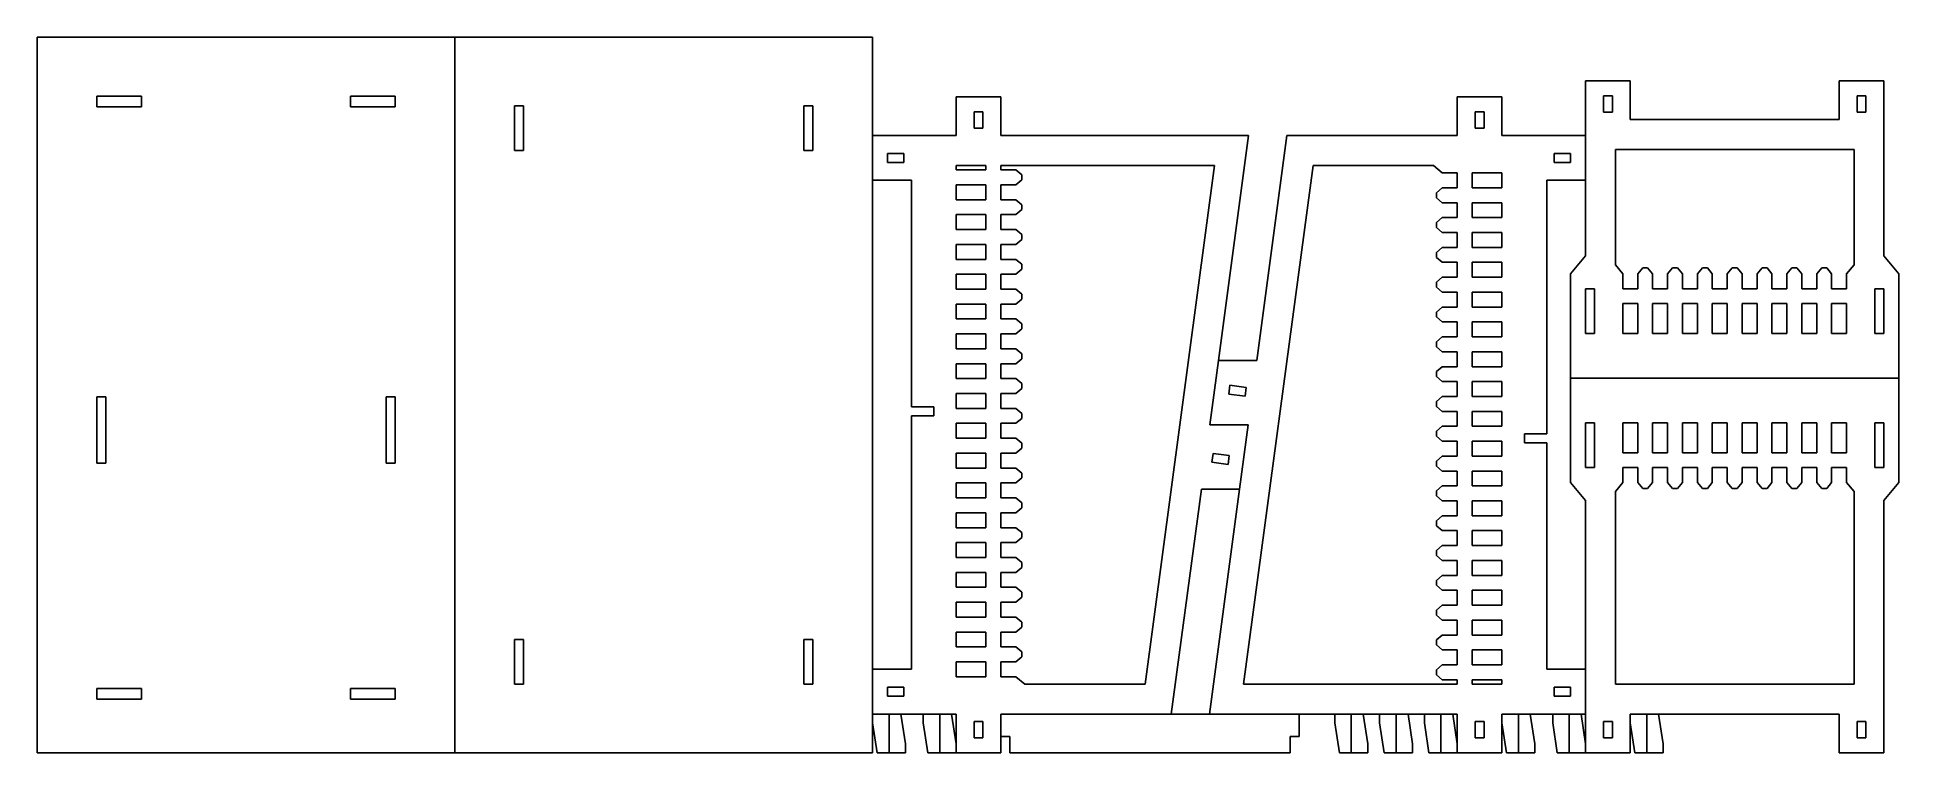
# Model space of a CAD drawing. Header units: metres. Extents: x 0 to 624, y 0 to 240.
import ezdxf

# ---------------------------------------------------------------- set-up
doc = ezdxf.new("R2010")
doc.units = ezdxf.units.M

msp = doc.modelspace()

# ---------------------------------------------------------------- linework, layer by layer
at = {"layer": 'GROUP0'}
for p, q in [((0, 240, 0), (0, 0, 0)), ((140, 240, 0), (0, 240, 0)), ((140, 0, 0), (140, 240, 0)), ((140, 240, 0), (280, 240, 0)), ((280, 240, 0), (280, 207, 0)), ((518.96, 225.36), (533.96, 225.36)), ((518.96, 207, 0), (518.96, 225.36)), ((533.96, 212.36), (533.96, 225.36)), ((603.96, 225.36), (618.96, 225.36)), ((603.96, 212.36), (603.96, 225.36)), ((618.96, 166.65), (618.96, 225.36)), ((20, 220.22, 0), (35, 220.22, 0)), ((20, 216.7, 0), (20, 220.22, 0)), ((35, 220.22, 0), (35, 216.7, 0)), ((105, 220.22, 0), (120, 220.22, 0)), ((105, 216.7, 0), (105, 220.22, 0)), ((120, 220.22, 0), (120, 216.7, 0)), ((308, 207, 0), (308, 220, 0)), ((308, 220, 0), (323, 220, 0)), ((323, 207, 0), (323, 220, 0)), ((490.96, 220, 0), (475.96, 220, 0)), ((475.96, 207, 0), (475.96, 220, 0)), ((490.96, 207, 0), (490.96, 220, 0)), ((524.96, 220.39), (524.96, 214.89)), ((527.96, 220.39), (524.96, 220.39)), ((527.96, 214.89), (527.96, 220.39)), ((609.96, 220.39), (612.96, 220.39)), ((609.96, 214.89), (609.96, 220.39)), ((612.96, 220.39), (612.96, 214.89)), ((35, 216.7, 0), (20, 216.7, 0)), ((120, 216.7, 0), (105, 216.7, 0)), ((160, 217, 0), (163, 217, 0)), ((160, 202, 0), (160, 217, 0)), ((163, 217, 0), (163, 202, 0)), ((257, 217, 0), (260, 217, 0)), ((257, 202, 0), (257, 217, 0)), ((260, 217, 0), (260, 202, 0)), ((314, 215, 0), (317, 215, 0)), ((314, 209.5, 0), (314, 215, 0)), ((317, 215, 0), (317, 209.5, 0)), ((481.96, 209.5, 0), (481.96, 215, 0)), ((481.96, 215, 0), (484.96, 215, 0)), ((484.96, 215, 0), (484.96, 209.5, 0)), ((524.96, 214.89), (527.96, 214.89)), ((533.96, 212.36), (603.96, 212.36)), ((612.96, 214.89), (609.96, 214.89)), ((280, 207, 0), (308, 207, 0)), ((280, 207, 0), (280, 192, 0)), ((317, 209.5, 0), (314, 209.5, 0)), ((323, 207, 0), (406.04, 207, 0)), ((395.96, 131.56, 0), (406.04, 207, 0)), ((418.85, 207, 0), (408.76, 131.56, 0)), ((475.96, 207, 0), (418.85, 207, 0)), ((484.96, 209.5, 0), (481.96, 209.5, 0)), ((518.96, 207, 0), (490.96, 207, 0)), ((518.96, 192, 0), (518.96, 207, 0)), ((163, 202, 0), (160, 202, 0)), ((260, 202, 0), (257, 202, 0)), ((285, 201, 0), (290.5, 201, 0)), ((285, 198, 0), (285, 201, 0)), ((290.5, 201, 0), (290.5, 198, 0)), ((508.46, 198, 0), (508.46, 201, 0)), ((508.46, 201, 0), (513.96, 201, 0)), ((513.96, 201, 0), (513.96, 198, 0)), ((608.96, 202.36), (528.96, 202.36)), ((528.96, 202.36), (528.96, 163.65)), ((608.96, 163.65), (608.96, 202.36)), ((290.5, 198, 0), (285, 198, 0)), ((308, 197, 0), (308, 195.5, 0)), ((318, 197, 0), (308, 197, 0)), ((308, 195.5, 0), (318, 195.5, 0)), ((318, 195.5, 0), (318, 197, 0)), ((394.64, 197, 0), (323, 197, 0)), ((323, 197, 0), (323, 195.5, 0)), ((323, 195.5, 0), (328, 195.5, 0)), ((328, 195.5, 0), (330, 193.83, 0)), ((330, 193.83, 0), (330, 192.17, 0)), ((394.64, 197, 0), (371.34, 23, 0)), ((404.32, 23, 0), (427.62, 197, 0)), ((467.96, 197, 0), (427.62, 197, 0)), ((470.96, 194.5, 0), (467.96, 197, 0)), ((475.96, 194.5, 0), (470.96, 194.5, 0)), ((475.96, 189.5, 0), (475.96, 194.5, 0)), ((490.96, 194.5, 0), (480.96, 194.5, 0)), ((480.96, 194.5, 0), (480.96, 189.5, 0)), ((490.96, 189.5, 0), (490.96, 194.5, 0)), ((513.96, 198, 0), (508.46, 198, 0)), ((280, 192, 0), (280, 28, 0)), ((293, 192, 0), (280, 192, 0)), ((293, 116, 0), (293, 192, 0)), ((308, 190.5, 0), (308, 185.5, 0)), ((318, 190.5, 0), (308, 190.5, 0)), ((318, 185.5, 0), (318, 190.5, 0)), ((323, 190.5, 0), (323, 185.5, 0)), ((328, 190.5, 0), (323, 190.5, 0)), ((330, 192.17, 0), (328, 190.5, 0)), ((468.96, 187.83, 0), (470.96, 189.5, 0)), ((468.96, 186.17, 0), (468.96, 187.83, 0)), ((470.96, 189.5, 0), (475.96, 189.5, 0)), ((480.96, 189.5, 0), (490.96, 189.5, 0)), ((505.96, 192, 0), (518.96, 192, 0)), ((505.96, 192, 0), (505.96, 107, 0)), ((518.96, 166.65), (518.96, 192, 0)), ((308, 185.5, 0), (318, 185.5, 0)), ((323, 185.5, 0), (328, 185.5, 0)), ((328, 185.5, 0), (330, 183.83, 0)), ((330, 182.17, 0), (328, 180.5, 0)), ((330, 183.83, 0), (330, 182.17, 0)), ((470.96, 184.5, 0), (468.96, 186.17, 0)), ((475.96, 184.5, 0), (470.96, 184.5, 0)), ((475.96, 179.5, 0), (475.96, 184.5, 0)), ((480.96, 184.5, 0), (480.96, 179.5, 0)), ((490.96, 184.5, 0), (480.96, 184.5, 0)), ((490.96, 179.5, 0), (490.96, 184.5, 0)), ((308, 180.5, 0), (308, 175.5, 0)), ((318, 180.5, 0), (308, 180.5, 0)), ((308, 175.5, 0), (318, 175.5, 0)), ((318, 175.5, 0), (318, 180.5, 0)), ((323, 180.5, 0), (323, 175.5, 0)), ((328, 180.5, 0), (323, 180.5, 0)), ((323, 175.5, 0), (328, 175.5, 0)), ((328, 175.5, 0), (330, 173.83, 0)), ((468.96, 177.83, 0), (470.96, 179.5, 0)), ((468.96, 176.17, 0), (468.96, 177.83, 0)), ((470.96, 174.5, 0), (468.96, 176.17, 0)), ((470.96, 179.5, 0), (475.96, 179.5, 0)), ((480.96, 179.5, 0), (490.96, 179.5, 0)), ((318, 170.5, 0), (308, 170.5, 0)), ((308, 170.5, 0), (308, 165.5, 0)), ((318, 165.5, 0), (318, 170.5, 0)), ((328, 170.5, 0), (323, 170.5, 0)), ((323, 170.5, 0), (323, 165.5, 0)), ((330, 172.17, 0), (328, 170.5, 0)), ((330, 173.83, 0), (330, 172.17, 0)), ((468.96, 167.83, 0), (470.96, 169.5, 0)), ((475.96, 174.5, 0), (470.96, 174.5, 0)), ((470.96, 169.5, 0), (475.96, 169.5, 0)), ((475.96, 169.5, 0), (475.96, 174.5, 0)), ((480.96, 174.5, 0), (480.96, 169.5, 0)), ((490.96, 174.5, 0), (480.96, 174.5, 0)), ((480.96, 169.5, 0), (490.96, 169.5, 0)), ((490.96, 169.5, 0), (490.96, 174.5, 0)), ((308, 165.5, 0), (318, 165.5, 0)), ((323, 165.5, 0), (328, 165.5, 0)), ((328, 165.5, 0), (330, 163.83, 0)), ((330, 163.83, 0), (330, 162.17, 0)), ((468.96, 166.17, 0), (468.96, 167.83, 0)), ((470.96, 164.5, 0), (468.96, 166.17, 0)), ((475.96, 164.5, 0), (470.96, 164.5, 0)), ((475.96, 159.5, 0), (475.96, 164.5, 0)), ((490.96, 164.5, 0), (480.96, 164.5, 0)), ((480.96, 164.5, 0), (480.96, 159.5, 0)), ((490.96, 159.5, 0), (490.96, 164.5, 0)), ((513.96, 160.65), (518.96, 166.65)), ((531.46, 160.65), (528.96, 163.65)), ((536.46, 160.65), (538.12, 162.65)), ((538.12, 162.65), (539.79, 162.65)), ((539.79, 162.65), (541.46, 160.65)), ((546.46, 160.65), (548.12, 162.65)), ((548.12, 162.65), (549.79, 162.65)), ((549.79, 162.65), (551.46, 160.65)), ((556.46, 160.65), (558.12, 162.65)), ((558.12, 162.65), (559.79, 162.65)), ((559.79, 162.65), (561.46, 160.65)), ((566.46, 160.65), (568.12, 162.65)), ((568.12, 162.65), (569.79, 162.65)), ((569.79, 162.65), (571.46, 160.65)), ((576.46, 160.65), (578.12, 162.65)), ((578.12, 162.65), (579.79, 162.65)), ((579.79, 162.65), (581.46, 160.65)), ((586.46, 160.65), (588.12, 162.65)), ((588.12, 162.65), (589.79, 162.65)), ((589.79, 162.65), (591.46, 160.65)), ((596.46, 160.65), (598.12, 162.65)), ((598.12, 162.65), (599.79, 162.65)), ((599.79, 162.65), (601.46, 160.65)), ((606.46, 160.65), (608.96, 163.65)), ((623.96, 160.65), (618.96, 166.65)), ((308, 160.5, 0), (308, 155.5, 0)), ((318, 160.5, 0), (308, 160.5, 0)), ((318, 155.5, 0), (318, 160.5, 0)), ((328, 160.5, 0), (323, 160.5, 0)), ((323, 160.5, 0), (323, 155.5, 0)), ((330, 162.17, 0), (328, 160.5, 0)), ((468.96, 157.83, 0), (470.96, 159.5, 0)), ((468.96, 156.17, 0), (468.96, 157.83, 0)), ((470.96, 154.5, 0), (468.96, 156.17, 0)), ((470.96, 159.5, 0), (475.96, 159.5, 0)), ((480.96, 159.5, 0), (490.96, 159.5, 0)), ((513.96, 125.65), (513.96, 160.65)), ((531.46, 160.65), (531.46, 155.65)), ((536.46, 155.65), (536.46, 160.65)), ((541.46, 160.65), (541.46, 155.65)), ((546.46, 155.65), (546.46, 160.65)), ((551.46, 160.65), (551.46, 155.65)), ((556.46, 155.65), (556.46, 160.65)), ((561.46, 160.65), (561.46, 155.65)), ((566.46, 155.65), (566.46, 160.65)), ((571.46, 160.65), (571.46, 155.65)), ((576.46, 155.65), (576.46, 160.65)), ((581.46, 160.65), (581.46, 155.65)), ((586.46, 155.65), (586.46, 160.65)), ((591.46, 160.65), (591.46, 155.65)), ((596.46, 155.65), (596.46, 160.65)), ((601.46, 160.65), (601.46, 155.65)), ((606.46, 155.65), (606.46, 160.65)), ((623.96, 125.65), (623.96, 160.65)), ((308, 155.5, 0), (318, 155.5, 0)), ((308, 150.5, 0), (308, 145.5, 0)), ((318, 150.5, 0), (308, 150.5, 0)), ((318, 145.5, 0), (318, 150.5, 0)), ((323, 155.5, 0), (328, 155.5, 0)), ((323, 150.5, 0), (323, 145.5, 0)), ((328, 150.5, 0), (323, 150.5, 0)), ((328, 155.5, 0), (330, 153.83, 0)), ((330, 152.17, 0), (328, 150.5, 0)), ((330, 153.83, 0), (330, 152.17, 0)), ((475.96, 154.5, 0), (470.96, 154.5, 0)), ((475.96, 149.5, 0), (475.96, 154.5, 0)), ((480.96, 154.5, 0), (480.96, 149.5, 0)), ((490.96, 154.5, 0), (480.96, 154.5, 0)), ((490.96, 149.5, 0), (490.96, 154.5, 0)), ((521.96, 155.65), (518.96, 155.65)), ((518.96, 155.65), (518.96, 140.65)), ((521.96, 140.65), (521.96, 155.65)), ((531.46, 155.65), (536.46, 155.65)), ((536.46, 150.65), (531.46, 150.65)), ((531.46, 150.65), (531.46, 140.65)), ((536.46, 140.65), (536.46, 150.65)), ((541.46, 155.65), (546.46, 155.65)), ((541.46, 150.65), (541.46, 140.65)), ((546.46, 150.65), (541.46, 150.65)), ((546.46, 140.65), (546.46, 150.65)), ((551.46, 155.65), (556.46, 155.65)), ((556.46, 150.65), (551.46, 150.65)), ((551.46, 150.65), (551.46, 140.65)), ((556.46, 140.65), (556.46, 150.65)), ((561.46, 155.65), (566.46, 155.65)), ((566.46, 150.65), (561.46, 150.65)), ((561.46, 150.65), (561.46, 140.65)), ((566.46, 140.65), (566.46, 150.65)), ((571.46, 155.65), (576.46, 155.65)), ((576.46, 150.65), (571.46, 150.65)), ((571.46, 150.65), (571.46, 140.65)), ((576.46, 140.65), (576.46, 150.65)), ((581.46, 155.65), (586.46, 155.65)), ((581.46, 150.65), (581.46, 140.65)), ((586.46, 150.65), (581.46, 150.65)), ((586.46, 140.65), (586.46, 150.65)), ((591.46, 155.65), (596.46, 155.65)), ((596.46, 150.65), (591.46, 150.65)), ((591.46, 150.65), (591.46, 140.65)), ((596.46, 140.65), (596.46, 150.65)), ((601.46, 155.65), (606.46, 155.65)), ((601.46, 150.65), (601.46, 140.65)), ((606.46, 150.65), (601.46, 150.65)), ((606.46, 140.65), (606.46, 150.65)), ((618.96, 155.65), (615.96, 155.65)), ((615.96, 155.65), (615.96, 140.65)), ((618.96, 140.65), (618.96, 155.65)), ((308, 145.5, 0), (318, 145.5, 0)), ((323, 145.5, 0), (328, 145.5, 0)), ((328, 145.5, 0), (330, 143.83, 0)), ((330, 143.83, 0), (330, 142.17, 0)), ((468.96, 147.83, 0), (470.96, 149.5, 0)), ((468.96, 146.17, 0), (468.96, 147.83, 0)), ((470.96, 144.5, 0), (468.96, 146.17, 0)), ((470.96, 149.5, 0), (475.96, 149.5, 0)), ((475.96, 144.5, 0), (470.96, 144.5, 0)), ((475.96, 139.5, 0), (475.96, 144.5, 0)), ((480.96, 149.5, 0), (490.96, 149.5, 0)), ((490.96, 144.5, 0), (480.96, 144.5, 0)), ((480.96, 144.5, 0), (480.96, 139.5, 0)), ((490.96, 139.5, 0), (490.96, 144.5, 0)), ((318, 140.5, 0), (308, 140.5, 0)), ((308, 140.5, 0), (308, 135.5, 0)), ((318, 135.5, 0), (318, 140.5, 0)), ((323, 140.5, 0), (323, 135.5, 0)), ((328, 140.5, 0), (323, 140.5, 0)), ((330, 142.17, 0), (328, 140.5, 0)), ((468.96, 137.83, 0), (470.96, 139.5, 0)), ((468.96, 136.17, 0), (468.96, 137.83, 0)), ((470.96, 139.5, 0), (475.96, 139.5, 0)), ((480.96, 139.5, 0), (490.96, 139.5, 0)), ((518.96, 140.65), (521.96, 140.65)), ((531.46, 140.65), (536.46, 140.65)), ((541.46, 140.65), (546.46, 140.65)), ((551.46, 140.65), (556.46, 140.65)), ((561.46, 140.65), (566.46, 140.65)), ((571.46, 140.65), (576.46, 140.65)), ((581.46, 140.65), (586.46, 140.65)), ((591.46, 140.65), (596.46, 140.65)), ((601.46, 140.65), (606.46, 140.65)), ((615.96, 140.65), (618.96, 140.65)), ((308, 135.5, 0), (318, 135.5, 0)), ((323, 135.5, 0), (328, 135.5, 0)), ((328, 135.5, 0), (330, 133.83, 0)), ((330, 132.17, 0), (328, 130.5, 0)), ((330, 133.83, 0), (330, 132.17, 0)), ((393.08, 110, 0), (395.96, 131.56, 0)), ((395.96, 131.56, 0), (408.76, 131.56, 0)), ((470.96, 134.5, 0), (468.96, 136.17, 0)), ((475.96, 134.5, 0), (470.96, 134.5, 0)), ((475.96, 129.5, 0), (475.96, 134.5, 0)), ((480.96, 134.5, 0), (480.96, 129.5, 0)), ((490.96, 134.5, 0), (480.96, 134.5, 0)), ((490.96, 129.5, 0), (490.96, 134.5, 0)), ((308, 130.5, 0), (308, 125.5, 0)), ((318, 130.5, 0), (308, 130.5, 0)), ((308, 125.5, 0), (318, 125.5, 0)), ((318, 125.5, 0), (318, 130.5, 0)), ((323, 130.5, 0), (323, 125.5, 0)), ((328, 130.5, 0), (323, 130.5, 0)), ((323, 125.5, 0), (328, 125.5, 0)), ((328, 125.5, 0), (330, 123.83, 0)), ((468.96, 127.83, 0), (470.96, 129.5, 0)), ((468.96, 126.17, 0), (468.96, 127.83, 0)), ((470.96, 124.5, 0), (468.96, 126.17, 0)), ((470.96, 129.5, 0), (475.96, 129.5, 0)), ((480.96, 129.5, 0), (490.96, 129.5, 0)), ((513.96, 125.65), (623.96, 125.65)), ((513.96, 125.65), (513.96, 90.65, 0)), ((623.96, 125.65), (623.96, 90.65, 0)), ((23, 119.36, 0), (20, 119.36, 0)), ((20, 119.36, 0), (20, 97.12, 0)), ((23, 97.12, 0), (23, 119.36, 0)), ((120, 119.36, 0), (117, 119.36, 0)), ((117, 119.36, 0), (117, 97.12, 0)), ((120, 97.12, 0), (120, 119.36, 0)), ((308, 120.5, 0), (308, 115.5, 0)), ((318, 120.5, 0), (308, 120.5, 0)), ((318, 115.5, 0), (318, 120.5, 0)), ((323, 120.5, 0), (323, 115.5, 0)), ((328, 120.5, 0), (323, 120.5, 0)), ((330, 122.17, 0), (328, 120.5, 0)), ((330, 123.83, 0), (330, 122.17, 0)), ((399.38, 120.33, 0), (399.78, 123.3, 0)), ((404.83, 119.6, 0), (399.38, 120.33, 0)), ((399.78, 123.3, 0), (405.23, 122.57, 0)), ((405.23, 122.57, 0), (404.83, 119.6, 0)), ((468.96, 117.83, 0), (470.96, 119.5, 0)), ((475.96, 124.5, 0), (470.96, 124.5, 0)), ((470.96, 119.5, 0), (475.96, 119.5, 0)), ((475.96, 119.5, 0), (475.96, 124.5, 0)), ((480.96, 124.5, 0), (480.96, 119.5, 0)), ((490.96, 124.5, 0), (480.96, 124.5, 0)), ((480.96, 119.5, 0), (490.96, 119.5, 0)), ((490.96, 119.5, 0), (490.96, 124.5, 0)), ((300.5, 116, 0), (293, 116, 0)), ((293, 28, 0), (293, 113, 0)), ((293, 113, 0), (300.5, 113, 0)), ((300.5, 113, 0), (300.5, 116, 0)), ((308, 115.5, 0), (318, 115.5, 0)), ((323, 115.5, 0), (328, 115.5, 0)), ((328, 115.5, 0), (330, 113.83, 0)), ((330, 113.83, 0), (330, 112.17, 0)), ((468.96, 116.17, 0), (468.96, 117.83, 0)), ((470.96, 114.5, 0), (468.96, 116.17, 0)), ((475.96, 114.5, 0), (470.96, 114.5, 0)), ((475.96, 109.5, 0), (475.96, 114.5, 0)), ((490.96, 114.5, 0), (480.96, 114.5, 0)), ((480.96, 114.5, 0), (480.96, 109.5, 0)), ((490.96, 109.5, 0), (490.96, 114.5, 0)), ((308, 110.5, 0), (308, 105.5, 0)), ((318, 110.5, 0), (308, 110.5, 0)), ((318, 105.5, 0), (318, 110.5, 0)), ((323, 110.5, 0), (323, 105.5, 0)), ((328, 110.5, 0), (323, 110.5, 0)), ((330, 112.17, 0), (328, 110.5, 0)), ((405.88, 110, 0), (393.08, 110, 0)), ((405.88, 110, 0), (403, 88.44, 0)), ((468.96, 107.83, 0), (470.96, 109.5, 0)), ((468.96, 106.17, 0), (468.96, 107.83, 0)), ((470.96, 104.5, 0), (468.96, 106.17, 0)), ((470.96, 109.5, 0), (475.96, 109.5, 0)), ((480.96, 109.5, 0), (490.96, 109.5, 0)), ((498.46, 107, 0), (498.46, 104, 0)), ((505.96, 107, 0), (498.46, 107, 0)), ((521.96, 110.65, 0), (518.96, 110.65, 0)), ((518.96, 110.65, 0), (518.96, 95.65, 0)), ((521.96, 95.65, 0), (521.96, 110.65, 0)), ((531.46, 100.65, 0), (531.46, 110.65, 0)), ((531.46, 110.65, 0), (536.46, 110.65, 0)), ((536.46, 110.65, 0), (536.46, 100.65, 0)), ((541.46, 110.65, 0), (546.46, 110.65, 0)), ((541.46, 100.65, 0), (541.46, 110.65, 0)), ((546.46, 110.65, 0), (546.46, 100.65, 0)), ((551.46, 100.65, 0), (551.46, 110.65, 0)), ((551.46, 110.65, 0), (556.46, 110.65, 0)), ((556.46, 110.65, 0), (556.46, 100.65, 0)), ((561.46, 100.65, 0), (561.46, 110.65, 0)), ((561.46, 110.65, 0), (566.46, 110.65, 0)), ((566.46, 110.65, 0), (566.46, 100.65, 0)), ((571.46, 100.65, 0), (571.46, 110.65, 0)), ((571.46, 110.65, 0), (576.46, 110.65, 0)), ((576.46, 110.65, 0), (576.46, 100.65, 0)), ((581.46, 100.65, 0), (581.46, 110.65, 0)), ((581.46, 110.65, 0), (586.46, 110.65, 0)), ((586.46, 110.65, 0), (586.46, 100.65, 0)), ((591.46, 100.65, 0), (591.46, 110.65, 0)), ((591.46, 110.65, 0), (596.46, 110.65, 0)), ((596.46, 110.65, 0), (596.46, 100.65, 0)), ((601.46, 100.65, 0), (601.46, 110.65, 0)), ((601.46, 110.65, 0), (606.46, 110.65, 0)), ((606.46, 110.65, 0), (606.46, 100.65, 0)), ((615.96, 110.65, 0), (615.96, 95.65, 0)), ((618.96, 110.65, 0), (615.96, 110.65, 0)), ((618.96, 95.65, 0), (618.96, 110.65, 0)), ((308, 105.5, 0), (318, 105.5, 0)), ((308, 100.5, 0), (308, 95.5, 0)), ((318, 100.5, 0), (308, 100.5, 0)), ((318, 95.5, 0), (318, 100.5, 0)), ((323, 105.5, 0), (328, 105.5, 0)), ((323, 100.5, 0), (323, 95.5, 0)), ((328, 100.5, 0), (323, 100.5, 0)), ((328, 105.5, 0), (330, 103.83, 0)), ((330, 102.17, 0), (328, 100.5, 0)), ((330, 103.83, 0), (330, 102.17, 0)), ((393.72, 97.43, 0), (394.12, 100.4, 0)), ((394.12, 100.4, 0), (399.57, 99.67, 0)), ((475.96, 104.5, 0), (470.96, 104.5, 0)), ((475.96, 99.5, 0), (475.96, 104.5, 0)), ((480.96, 104.5, 0), (480.96, 99.5, 0)), ((490.96, 104.5, 0), (480.96, 104.5, 0)), ((490.96, 99.5, 0), (490.96, 104.5, 0)), ((498.46, 104, 0), (505.96, 104, 0)), ((505.96, 104, 0), (505.96, 28, 0)), ((536.46, 100.65, 0), (531.46, 100.65, 0)), ((546.46, 100.65, 0), (541.46, 100.65, 0)), ((556.46, 100.65, 0), (551.46, 100.65, 0)), ((566.46, 100.65, 0), (561.46, 100.65, 0)), ((576.46, 100.65, 0), (571.46, 100.65, 0)), ((586.46, 100.65, 0), (581.46, 100.65, 0)), ((596.46, 100.65, 0), (591.46, 100.65, 0)), ((606.46, 100.65, 0), (601.46, 100.65, 0)), ((20, 97.12, 0), (23, 97.12, 0)), ((117, 97.12, 0), (120, 97.12, 0)), ((308, 95.5, 0), (318, 95.5, 0)), ((323, 95.5, 0), (328, 95.5, 0)), ((328, 95.5, 0), (330, 93.83, 0)), ((330, 93.83, 0), (330, 92.17, 0)), ((399.18, 96.7, 0), (393.72, 97.43, 0)), ((399.57, 99.67, 0), (399.18, 96.7, 0)), ((468.96, 97.83, 0), (470.96, 99.5, 0)), ((468.96, 96.17, 0), (468.96, 97.83, 0)), ((470.96, 94.5, 0), (468.96, 96.17, 0)), ((470.96, 99.5, 0), (475.96, 99.5, 0)), ((475.96, 94.5, 0), (470.96, 94.5, 0)), ((475.96, 89.5, 0), (475.96, 94.5, 0)), ((480.96, 99.5, 0), (490.96, 99.5, 0)), ((480.96, 94.5, 0), (480.96, 89.5, 0)), ((490.96, 94.5, 0), (480.96, 94.5, 0)), ((490.96, 89.5, 0), (490.96, 94.5, 0)), ((518.96, 95.65, 0), (521.96, 95.65, 0)), ((531.46, 90.65, 0), (531.46, 95.65, 0)), ((531.46, 95.65, 0), (536.46, 95.65, 0)), ((536.46, 95.65, 0), (536.46, 90.65, 0)), ((541.46, 90.65, 0), (541.46, 95.65, 0)), ((541.46, 95.65, 0), (546.46, 95.65, 0)), ((546.46, 95.65, 0), (546.46, 90.65, 0)), ((551.46, 95.65, 0), (556.46, 95.65, 0)), ((551.46, 90.65, 0), (551.46, 95.65, 0)), ((556.46, 95.65, 0), (556.46, 90.65, 0)), ((561.46, 95.65, 0), (566.46, 95.65, 0)), ((561.46, 90.65, 0), (561.46, 95.65, 0)), ((566.46, 95.65, 0), (566.46, 90.65, 0)), ((571.46, 90.65, 0), (571.46, 95.65, 0)), ((571.46, 95.65, 0), (576.46, 95.65, 0)), ((576.46, 95.65, 0), (576.46, 90.65, 0)), ((581.46, 95.65, 0), (586.46, 95.65, 0)), ((581.46, 90.65, 0), (581.46, 95.65, 0)), ((586.46, 95.65, 0), (586.46, 90.65, 0)), ((591.46, 90.65, 0), (591.46, 95.65, 0)), ((591.46, 95.65, 0), (596.46, 95.65, 0)), ((596.46, 95.65, 0), (596.46, 90.65, 0)), ((601.46, 90.65, 0), (601.46, 95.65, 0)), ((601.46, 95.65, 0), (606.46, 95.65, 0)), ((606.46, 95.65, 0), (606.46, 90.65, 0)), ((615.96, 95.65, 0), (618.96, 95.65, 0)), ((318, 90.5, 0), (308, 90.5, 0)), ((308, 90.5, 0), (308, 85.5, 0)), ((318, 85.5, 0), (318, 90.5, 0)), ((323, 90.5, 0), (323, 85.5, 0)), ((328, 90.5, 0), (323, 90.5, 0)), ((330, 92.17, 0), (328, 90.5, 0)), ((380.11, 13, 0), (390.2, 88.44, 0)), ((403, 88.44, 0), (390.2, 88.44, 0)), ((403, 88.44, 0), (392.91, 13, 0)), ((468.96, 87.83, 0), (470.96, 89.5, 0)), ((468.96, 86.17, 0), (468.96, 87.83, 0)), ((470.96, 89.5, 0), (475.96, 89.5, 0)), ((480.96, 89.5, 0), (490.96, 89.5, 0)), ((513.96, 90.65, 0), (518.96, 84.65, 0)), ((531.46, 90.65, 0), (528.96, 87.65, 0)), ((528.96, 23, 0), (528.96, 87.65, 0)), ((536.46, 90.65, 0), (538.12, 88.65, 0)), ((538.12, 88.65, 0), (539.79, 88.65, 0)), ((539.79, 88.65, 0), (541.46, 90.65, 0)), ((546.46, 90.65, 0), (548.12, 88.65, 0)), ((548.12, 88.65, 0), (549.79, 88.65, 0)), ((549.79, 88.65, 0), (551.46, 90.65, 0)), ((556.46, 90.65, 0), (558.12, 88.65, 0)), ((558.12, 88.65, 0), (559.79, 88.65, 0)), ((559.79, 88.65, 0), (561.46, 90.65, 0)), ((566.46, 90.65, 0), (568.12, 88.65, 0)), ((568.12, 88.65, 0), (569.79, 88.65, 0)), ((569.79, 88.65, 0), (571.46, 90.65, 0)), ((576.46, 90.65, 0), (578.12, 88.65, 0)), ((578.12, 88.65, 0), (579.79, 88.65, 0)), ((579.79, 88.65, 0), (581.46, 90.65, 0)), ((586.46, 90.65, 0), (588.12, 88.65, 0)), ((588.12, 88.65, 0), (589.79, 88.65, 0)), ((589.79, 88.65, 0), (591.46, 90.65, 0)), ((596.46, 90.65, 0), (598.12, 88.65, 0)), ((598.12, 88.65, 0), (599.79, 88.65, 0)), ((599.79, 88.65, 0), (601.46, 90.65, 0)), ((606.46, 90.65, 0), (608.96, 87.65, 0)), ((608.96, 87.65, 0), (608.96, 23, 0)), ((623.96, 90.65, 0), (618.96, 84.65, 0)), ((308, 85.5, 0), (318, 85.5, 0)), ((323, 85.5, 0), (328, 85.5, 0)), ((328, 85.5, 0), (330, 83.83, 0)), ((330, 82.17, 0), (328, 80.5, 0)), ((330, 83.83, 0), (330, 82.17, 0)), ((470.96, 84.5, 0), (468.96, 86.17, 0)), ((475.96, 84.5, 0), (470.96, 84.5, 0)), ((475.96, 79.5, 0), (475.96, 84.5, 0)), ((480.96, 84.5, 0), (480.96, 79.5, 0)), ((490.96, 84.5, 0), (480.96, 84.5, 0)), ((490.96, 79.5, 0), (490.96, 84.5, 0)), ((518.96, 28, 0), (518.96, 84.65, 0)), ((618.96, 84.65, 0), (618.96, 0, 0)), ((318, 80.5, 0), (308, 80.5, 0)), ((308, 80.5, 0), (308, 75.5, 0)), ((308, 75.5, 0), (318, 75.5, 0)), ((318, 75.5, 0), (318, 80.5, 0)), ((328, 80.5, 0), (323, 80.5, 0)), ((323, 80.5, 0), (323, 75.5, 0)), ((323, 75.5, 0), (328, 75.5, 0)), ((328, 75.5, 0), (330, 73.83, 0)), ((468.96, 77.83, 0), (470.96, 79.5, 0)), ((468.96, 76.17, 0), (468.96, 77.83, 0)), ((470.96, 74.5, 0), (468.96, 76.17, 0)), ((470.96, 79.5, 0), (475.96, 79.5, 0)), ((480.96, 79.5, 0), (490.96, 79.5, 0)), ((318, 70.5, 0), (308, 70.5, 0)), ((308, 70.5, 0), (308, 65.5, 0)), ((318, 65.5, 0), (318, 70.5, 0)), ((323, 70.5, 0), (323, 65.5, 0)), ((328, 70.5, 0), (323, 70.5, 0)), ((330, 72.17, 0), (328, 70.5, 0)), ((330, 73.83, 0), (330, 72.17, 0)), ((468.96, 67.83, 0), (470.96, 69.5, 0)), ((475.96, 74.5, 0), (470.96, 74.5, 0)), ((470.96, 69.5, 0), (475.96, 69.5, 0)), ((475.96, 69.5, 0), (475.96, 74.5, 0)), ((480.96, 74.5, 0), (480.96, 69.5, 0)), ((490.96, 74.5, 0), (480.96, 74.5, 0)), ((480.96, 69.5, 0), (490.96, 69.5, 0)), ((490.96, 69.5, 0), (490.96, 74.5, 0)), ((308, 65.5, 0), (318, 65.5, 0)), ((323, 65.5, 0), (328, 65.5, 0)), ((328, 65.5, 0), (330, 63.83, 0)), ((330, 63.83, 0), (330, 62.17, 0)), ((468.96, 66.17, 0), (468.96, 67.83, 0)), ((470.96, 64.5, 0), (468.96, 66.17, 0)), ((475.96, 64.5, 0), (470.96, 64.5, 0)), ((475.96, 59.5, 0), (475.96, 64.5, 0)), ((490.96, 64.5, 0), (480.96, 64.5, 0)), ((480.96, 64.5, 0), (480.96, 59.5, 0)), ((490.96, 59.5, 0), (490.96, 64.5, 0)), ((308, 60.5, 0), (308, 55.5, 0)), ((318, 60.5, 0), (308, 60.5, 0)), ((318, 55.5, 0), (318, 60.5, 0)), ((323, 60.5, 0), (323, 55.5, 0)), ((328, 60.5, 0), (323, 60.5, 0)), ((330, 62.17, 0), (328, 60.5, 0)), ((468.96, 57.83, 0), (470.96, 59.5, 0)), ((468.96, 56.17, 0), (468.96, 57.83, 0)), ((470.96, 54.5, 0), (468.96, 56.17, 0)), ((470.96, 59.5, 0), (475.96, 59.5, 0)), ((480.96, 59.5, 0), (490.96, 59.5, 0)), ((308, 55.5, 0), (318, 55.5, 0)), ((318, 50.5, 0), (308, 50.5, 0)), ((308, 50.5, 0), (308, 45.5, 0)), ((318, 45.5, 0), (318, 50.5, 0)), ((323, 55.5, 0), (328, 55.5, 0)), ((323, 50.5, 0), (323, 45.5, 0)), ((328, 50.5, 0), (323, 50.5, 0)), ((328, 55.5, 0), (330, 53.83, 0)), ((330, 52.17, 0), (328, 50.5, 0)), ((330, 53.83, 0), (330, 52.17, 0)), ((475.96, 54.5, 0), (470.96, 54.5, 0)), ((475.96, 49.5, 0), (475.96, 54.5, 0)), ((490.96, 54.5, 0), (480.96, 54.5, 0)), ((480.96, 54.5, 0), (480.96, 49.5, 0)), ((490.96, 49.5, 0), (490.96, 54.5, 0)), ((308, 45.5, 0), (318, 45.5, 0)), ((323, 45.5, 0), (328, 45.5, 0)), ((328, 45.5, 0), (330, 43.83, 0)), ((330, 43.83, 0), (330, 42.17, 0)), ((468.96, 47.83, 0), (470.96, 49.5, 0)), ((468.96, 46.17, 0), (468.96, 47.83, 0)), ((470.96, 44.5, 0), (468.96, 46.17, 0)), ((470.96, 49.5, 0), (475.96, 49.5, 0)), ((475.96, 44.5, 0), (470.96, 44.5, 0)), ((475.96, 39.5, 0), (475.96, 44.5, 0)), ((480.96, 49.5, 0), (490.96, 49.5, 0)), ((490.96, 44.5, 0), (480.96, 44.5, 0)), ((480.96, 44.5, 0), (480.96, 39.5, 0)), ((490.96, 39.5, 0), (490.96, 44.5, 0)), ((160, 38, 0), (160, 23, 0)), ((163, 38, 0), (160, 38, 0)), ((163, 23, 0), (163, 38, 0)), ((257, 23, 0), (257, 38, 0)), ((257, 38, 0), (260, 38, 0)), ((260, 38, 0), (260, 23, 0)), ((308, 40.5, 0), (308, 35.5, 0)), ((318, 40.5, 0), (308, 40.5, 0)), ((318, 35.5, 0), (318, 40.5, 0)), ((323, 40.5, 0), (323, 35.5, 0)), ((328, 40.5, 0), (323, 40.5, 0)), ((330, 42.17, 0), (328, 40.5, 0)), ((468.96, 37.83, 0), (470.96, 39.5, 0)), ((468.96, 36.17, 0), (468.96, 37.83, 0)), ((470.96, 39.5, 0), (475.96, 39.5, 0)), ((480.96, 39.5, 0), (490.96, 39.5, 0)), ((308, 35.5, 0), (318, 35.5, 0)), ((323, 35.5, 0), (328, 35.5, 0)), ((328, 35.5, 0), (330, 33.83, 0)), ((330, 32.17, 0), (328, 30.5, 0)), ((330, 33.83, 0), (330, 32.17, 0)), ((470.96, 34.5, 0), (468.96, 36.17, 0)), ((475.96, 34.5, 0), (470.96, 34.5, 0)), ((475.96, 29.5, 0), (475.96, 34.5, 0)), ((480.96, 34.5, 0), (480.96, 29.5, 0)), ((490.96, 34.5, 0), (480.96, 34.5, 0)), ((490.96, 29.5, 0), (490.96, 34.5, 0)), ((293, 28, 0), (280, 28, 0)), ((280, 28, 0), (280, 13, 0)), ((308, 30.5, 0), (308, 25.5, 0)), ((318, 30.5, 0), (308, 30.5, 0)), ((308, 25.5, 0), (318, 25.5, 0)), ((318, 25.5, 0), (318, 30.5, 0)), ((323, 30.5, 0), (323, 25.5, 0)), ((328, 30.5, 0), (323, 30.5, 0)), ((323, 25.5, 0), (328, 25.5, 0)), ((328, 25.5, 0), (331, 23, 0)), ((468.96, 27.83, 0), (470.96, 29.5, 0)), ((468.96, 26.17, 0), (468.96, 27.83, 0)), ((470.96, 24.5, 0), (468.96, 26.17, 0)), ((470.96, 29.5, 0), (475.96, 29.5, 0)), ((480.96, 29.5, 0), (490.96, 29.5, 0)), ((505.96, 28, 0), (518.96, 28, 0)), ((518.96, 13, 0), (518.96, 28, 0)), ((20, 21.52, 0), (35, 21.52, 0)), ((20, 18, 0), (20, 21.52, 0)), ((35, 21.52, 0), (35, 18, 0)), ((105, 21.52, 0), (120, 21.52, 0)), ((105, 18, 0), (105, 21.52, 0)), ((120, 21.52, 0), (120, 18, 0)), ((160, 23, 0), (163, 23, 0)), ((260, 23, 0), (257, 23, 0)), ((285, 19, 0), (285, 22, 0)), ((285, 22, 0), (290.5, 22, 0)), ((290.5, 19, 0), (285, 19, 0)), ((290.5, 22, 0), (290.5, 19, 0)), ((331, 23, 0), (371.34, 23, 0)), ((404.32, 23, 0), (475.96, 23, 0)), ((475.96, 24.5, 0), (470.96, 24.5, 0)), ((475.96, 23, 0), (475.96, 24.5, 0)), ((480.96, 24.5, 0), (480.96, 23, 0)), ((490.96, 24.5, 0), (480.96, 24.5, 0)), ((480.96, 23, 0), (490.96, 23, 0)), ((490.96, 23, 0), (490.96, 24.5, 0)), ((508.46, 22, 0), (513.96, 22, 0)), ((508.46, 19, 0), (508.46, 22, 0)), ((513.96, 19, 0), (508.46, 19, 0)), ((513.96, 22, 0), (513.96, 19, 0)), ((608.96, 23, 0), (528.96, 23, 0)), ((35, 18, 0), (20, 18, 0)), ((120, 18, 0), (105, 18, 0)), ((280, 13, 0), (280, 10, 0)), ((280, 13, 0), (285.5, 13, 0)), ((285.5, 13, 0), (289.5, 13, 0)), ((285.5, 0, 0), (285.5, 13, 0)), ((289.5, 13, 0), (291, 3, 0)), ((289.5, 13, 0), (297, 13, 0)), ((297, 10, 0), (297, 13, 0)), ((297, 13, 0), (302.5, 13, 0)), ((302.5, 0, 0), (302.5, 13, 0)), ((302.5, 13, 0), (306.5, 13, 0)), ((306.5, 13, 0), (308, 3, 0)), ((306.5, 13, 0), (308, 13, 0)), ((308, 13, 0), (308, 3, 0)), ((380.11, 13, 0), (323, 13, 0)), ((323, 13, 0), (323, 5.5, 0)), ((392.91, 13, 0), (380.11, 13, 0)), ((423, 13, 0), (392.91, 13, 0)), ((434.96, 13, 0), (423, 13, 0)), ((423, 13, 0), (423, 5.5, 0)), ((440.46, 13, 0), (434.96, 13, 0)), ((434.96, 10, 0), (434.96, 13, 0)), ((444.46, 13, 0), (440.46, 13, 0)), ((440.46, 0, 0), (440.46, 13, 0)), ((449.96, 13, 0), (444.46, 13, 0)), ((444.46, 13, 0), (445.96, 3, 0)), ((455.46, 13, 0), (449.96, 13, 0)), ((449.96, 10, 0), (449.96, 13, 0)), ((459.46, 13, 0), (455.46, 13, 0)), ((455.46, 13, 0), (455.46, 0, 0)), ((464.96, 13, 0), (459.46, 13, 0)), ((459.46, 13, 0), (460.96, 3, 0)), ((470.46, 13, 0), (464.96, 13, 0)), ((464.96, 10, 0), (464.96, 13, 0)), ((474.46, 13, 0), (470.46, 13, 0)), ((470.46, 13, 0), (470.46, 0, 0)), ((475.96, 13, 0), (474.46, 13, 0)), ((474.46, 13, 0), (475.96, 3, 0)), ((475.96, 13, 0), (475.96, 3, 0)), ((490.96, 13, 0), (490.96, 10, 0)), ((496.46, 13, 0), (490.96, 13, 0)), ((500.46, 13, 0), (496.46, 13, 0)), ((496.46, 13, 0), (496.46, 0, 0)), ((507.96, 13, 0), (500.46, 13, 0)), ((500.46, 13, 0), (501.96, 3, 0)), ((513.46, 13, 0), (507.96, 13, 0)), ((507.96, 10, 0), (507.96, 13, 0)), ((517.46, 13, 0), (513.46, 13, 0)), ((513.46, 0, 0), (513.46, 13, 0)), ((518.96, 13, 0), (517.46, 13, 0)), ((517.46, 13, 0), (518.96, 3, 0)), ((518.96, 13, 0), (518.96, 3, 0)), ((533.96, 13, 0), (533.96, 10, 0)), ((539.46, 13, 0), (533.96, 13, 0)), ((539.46, 13, 0), (539.46, 0, 0)), ((543.46, 13, 0), (539.46, 13, 0)), ((543.46, 13, 0), (544.96, 3, 0)), ((603.96, 13, 0), (543.46, 13, 0)), ((603.96, 13, 0), (603.96, 0, 0)), ((281.5, 0, 0), (280, 10, 0)), ((280, 10, 0), (280, 0, 0)), ((298.5, 0, 0), (297, 10, 0)), ((314, 10.5, 0), (317, 10.5, 0)), ((314, 5, 0), (314, 10.5, 0)), ((317, 10.5, 0), (317, 5, 0)), ((436.46, 0, 0), (434.96, 10, 0)), ((451.46, 0, 0), (449.96, 10, 0)), ((466.46, 0, 0), (464.96, 10, 0)), ((481.96, 5, 0), (481.96, 10.5, 0)), ((481.96, 10.5, 0), (484.96, 10.5, 0)), ((484.96, 10.5, 0), (484.96, 5, 0)), ((490.96, 10, 0), (490.96, 0, 0)), ((492.46, 0, 0), (490.96, 10, 0)), ((509.46, 0, 0), (507.96, 10, 0)), ((524.96, 4.97, 0), (524.96, 10.47, 0)), ((524.96, 10.47, 0), (527.96, 10.47, 0)), ((527.96, 10.47, 0), (527.96, 4.97, 0)), ((535.46, 0, 0), (533.96, 10, 0)), ((533.96, 10, 0), (533.96, 0, 0)), ((612.96, 10.47, 0), (609.96, 10.47, 0)), ((609.96, 10.47, 0), (609.96, 4.97, 0)), ((612.96, 4.97, 0), (612.96, 10.47, 0)), ((0, 0, 0), (140, 0, 0)), ((280, 0, 0), (140, 0, 0)), ((281.5, 0, 0), (285.5, 0, 0)), ((291, 0, 0), (285.5, 0, 0)), ((291, 3, 0), (291, 0, 0)), ((298.5, 0, 0), (302.5, 0, 0)), ((308, 0, 0), (302.5, 0, 0)), ((308, 3, 0), (308, 0, 0)), ((308, 0, 0), (323, 0, 0)), ((317, 5, 0), (314, 5, 0)), ((326, 5.5, 0), (323, 5.5, 0)), ((323, 5.5, 0), (323, 0, 0)), ((326, 5.5, 0), (326, 0, 0)), ((420, 0, 0), (326, 0, 0)), ((420, 5.5, 0), (420, 0, 0)), ((420, 5.5, 0), (423, 5.5, 0)), ((436.46, 0, 0), (440.46, 0, 0)), ((445.96, 0, 0), (440.46, 0, 0)), ((445.96, 3, 0), (445.96, 0, 0)), ((451.46, 0, 0), (455.46, 0, 0)), ((460.96, 0, 0), (455.46, 0, 0)), ((460.96, 3, 0), (460.96, 0, 0)), ((466.46, 0, 0), (470.46, 0, 0)), ((475.96, 0, 0), (470.46, 0, 0)), ((475.96, 3, 0), (475.96, 0, 0)), ((490.96, 0, 0), (475.96, 0, 0)), ((484.96, 5, 0), (481.96, 5, 0)), ((492.46, 0, 0), (496.46, 0, 0)), ((501.96, 0, 0), (496.46, 0, 0)), ((501.96, 3, 0), (501.96, 0, 0)), ((509.46, 0, 0), (513.46, 0, 0)), ((518.96, 0, 0), (513.46, 0, 0)), ((518.96, 3, 0), (518.96, 0, 0)), ((533.96, 0, 0), (518.96, 0, 0)), ((527.96, 4.97, 0), (524.96, 4.97, 0)), ((535.46, 0, 0), (539.46, 0, 0)), ((544.96, 0, 0), (539.46, 0, 0)), ((544.96, 3, 0), (544.96, 0, 0)), ((618.96, 0, 0), (603.96, 0, 0)), ((609.96, 4.97, 0), (612.96, 4.97, 0))]:
    msp.add_line(p, q, dxfattribs=at)

doc.saveas('drawing.dxf')
